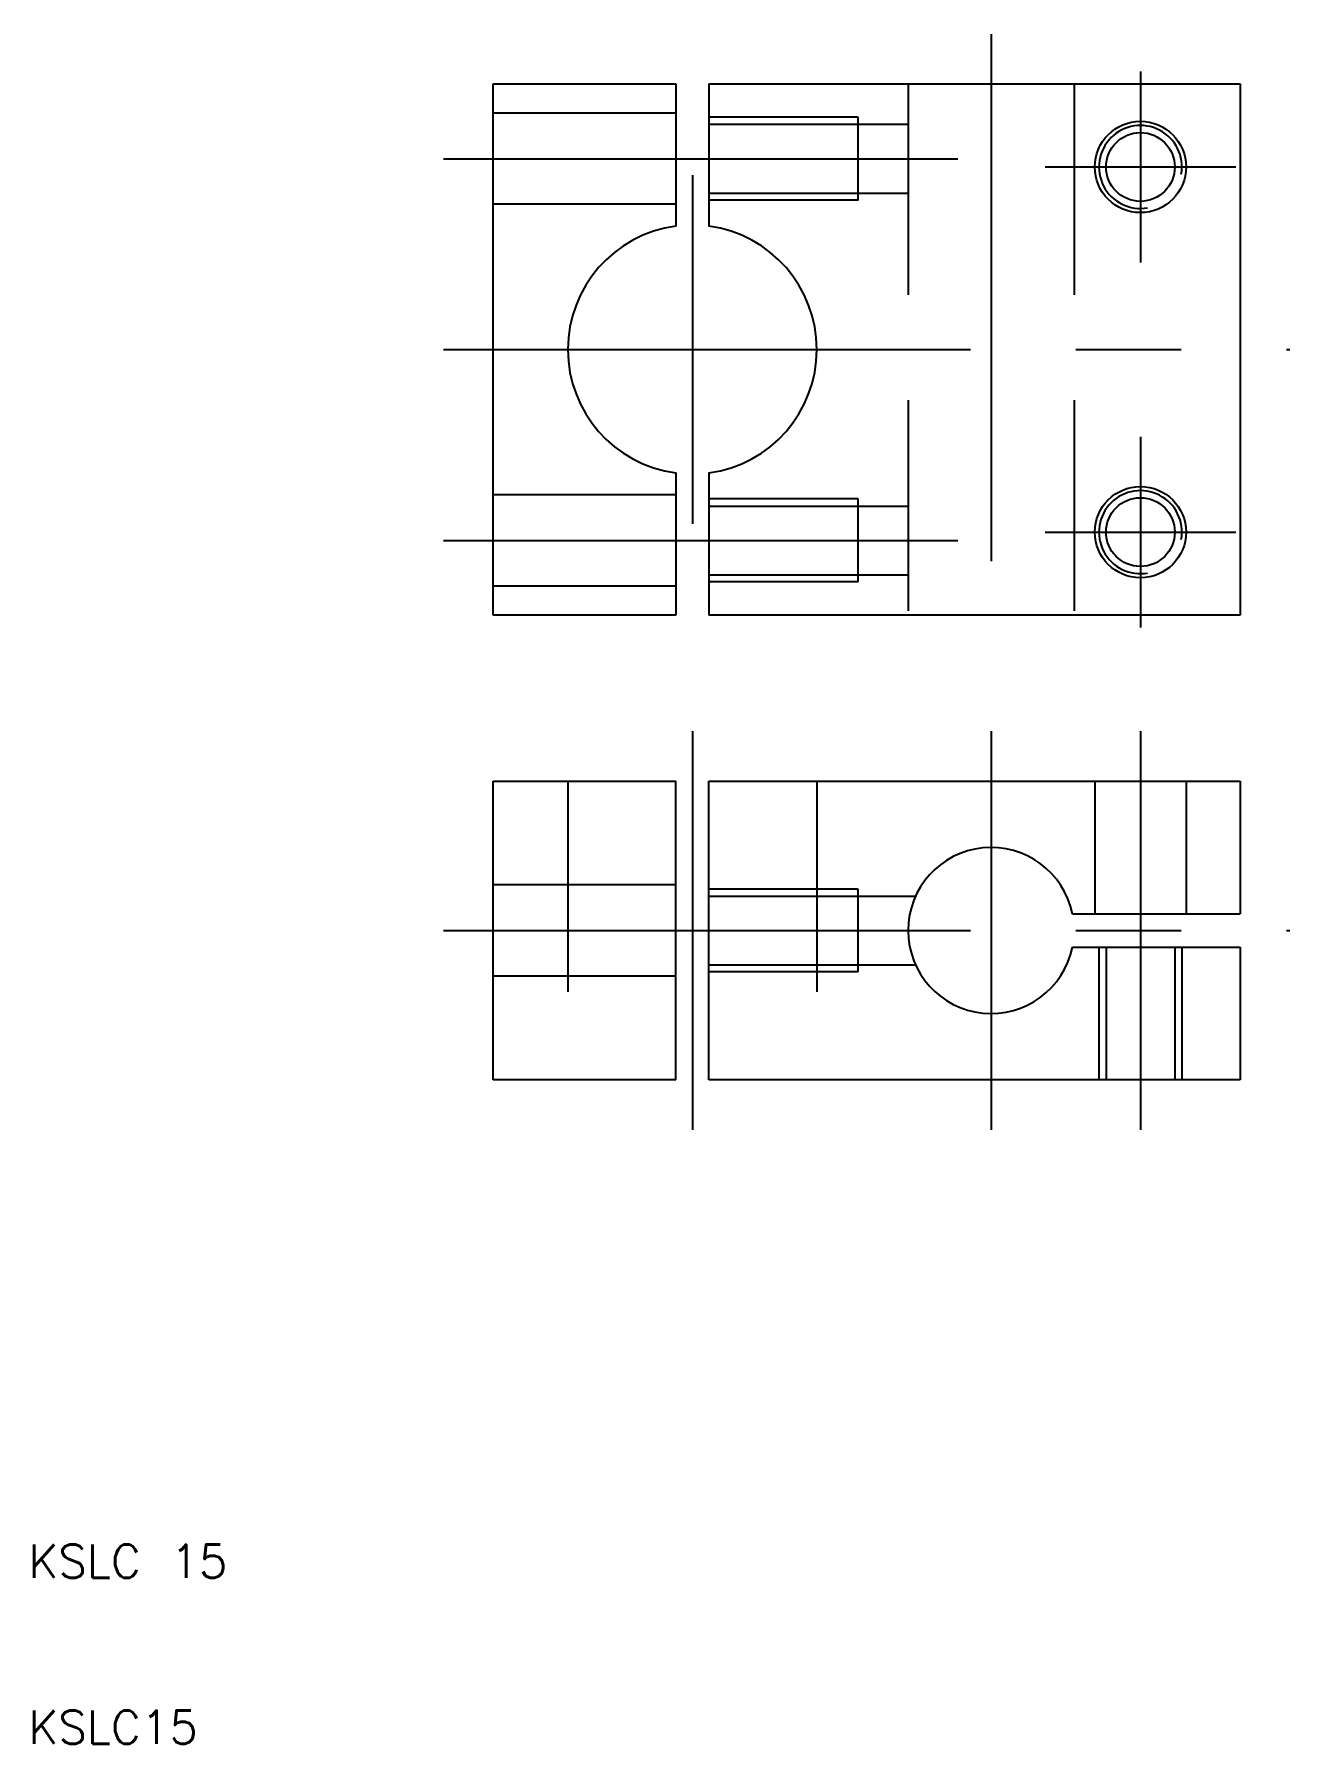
# Model space of a CAD drawing. Extents: x 10 to 86, y 10 to 113.
import ezdxf

# ---------------------------------------------------------------- set-up
doc = ezdxf.new("R2010")
doc.units = 0
doc.linetypes.add('CENTER', pattern=[50.8, 31.75, -6.35, 6.35, -6.35])
doc.linetypes.add('DASHED', pattern=[19.05, 12.7, -6.35])
doc.layers.get('0').update_dxf_attribs({"linetype": 'CONTINUOUS'})
doc.layers.add('CENTER', color=1, linetype='CENTER')
doc.styles.get("Standard").update_dxf_attribs({"font": 'txt.shx'})

msp = doc.modelspace()

# ---------------------------------------------------------------- linework, layer by layer
for p, q in [((38, 78), (38, 110)), ((38, 110), (49, 110)), ((49, 110), (49, 101.43)), ((51, 110), (83, 110)), ((51, 110), (51, 101.43)), ((83, 110), (83, 78)), ((49, 86.57), (49, 78)), ((51, 86.57), (51, 78)), ((49, 78), (38, 78)), ((83, 78), (51, 78)), ((38, 68), (49, 68)), ((38, 50), (38, 68)), ((49, 50), (49, 68)), ((51, 68), (83, 68)), ((51, 50), (51, 68)), ((83, 68), (83, 60)), ((72.9, 60), (83, 60)), ((72.9, 58), (83, 58)), ((83, 58), (83, 50)), ((49, 50), (38, 50)), ((83, 50), (51, 50))]:
    msp.add_line(p, q)
at = {"color": 3, "linetype": 'DASHED'}
for p, q in [((63, 110), (63, 78)), ((73, 110), (73, 78)), ((49, 108.25), (38, 108.25)), ((60, 108), (51, 108)), ((51, 107.57), (63, 107.57)), ((60, 103), (60, 108)), ((51, 103.43), (63, 103.43)), ((60, 103), (51, 103)), ((49, 102.75), (38, 102.75)), ((49, 85.25), (38, 85.25)), ((60, 85), (51, 85)), ((51, 84.57), (63, 84.57)), ((60, 80), (60, 85)), ((51, 80.43), (63, 80.43)), ((49, 79.75), (38, 79.75)), ((60, 80), (51, 80)), ((42.5, 68), (42.5, 50)), ((57.5, 68), (57.5, 50)), ((74.25, 68), (74.25, 60)), ((79.75, 68), (79.75, 60)), ((49, 61.75), (38, 61.75)), ((60, 61.5), (51, 61.5)), ((51, 61.07), (63.45, 61.07)), ((60, 56.5), (60, 61.5)), ((74.5, 58), (74.5, 50)), ((74.93, 58), (74.93, 50)), ((79.07, 58), (79.07, 50)), ((79.5, 58), (79.5, 50)), ((51, 56.93), (63.45, 56.93)), ((49, 56.25), (38, 56.25)), ((60, 56.5), (51, 56.5))]:
    msp.add_line(p, q, dxfattribs=at)
for centre, radius in [((77, 105), 2.75), ((77, 105), 2.07), ((77, 83), 2.75), ((77, 83), 2.07)]:
    msp.add_circle(centre, radius)
at = {"color": 3}
for centre in [(77, 105), (77, 83)]:
    msp.add_arc(centre, 2.5, 350, 280, dxfattribs=at)
for centre, radius, start, end in [((50, 94), 7.5, 97.6623, 262.3377), ((50, 94), 7.5, 277.6623, 82.3377), ((68, 59), 5, 11.537, 348.463)]:
    msp.add_arc(centre, radius, start, end)
at = {"layer": 'CENTER'}
for p, q in [((68, 113), (68, 75)), ((77, 110.75), (77, 99.25)), ((35, 105.5), (66, 105.5)), ((50, 104.5), (50, 83.5)), ((71.25, 105), (82.75, 105)), ((35, 94), (86, 94)), ((77, 88.75), (77, 77.25)), ((35, 82.5), (66, 82.5)), ((71.25, 83), (82.75, 83)), ((50, 71), (50, 47)), ((68, 71), (68, 47)), ((77, 71), (77, 47)), ((35, 59), (86, 59))]:
    msp.add_line(p, q, dxfattribs=at)

# ---------------------------------------------------------------- texts
for s, p in [('KSLC 15', (10, 20)), ('KSLC15', (10, 10))]:
    msp.add_text(s, height=2).set_placement(p)

doc.saveas('drawing.dxf')
